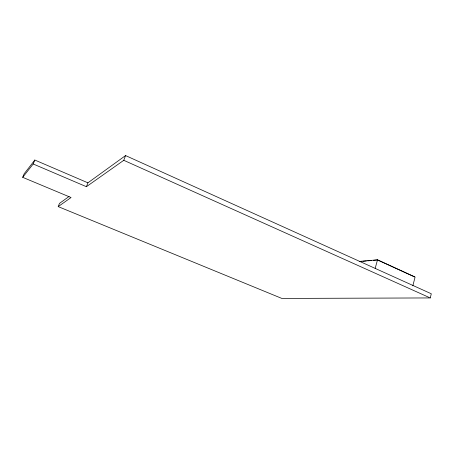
<?xml version="1.0" encoding="UTF-8"?>
<svg xmlns="http://www.w3.org/2000/svg" width="454" height="454" viewBox="0 0 454 454"><rect width="100%" height="100%" fill="white"/><g stroke="black" fill="none" stroke-linecap="round" stroke-linejoin="round"><path stroke-width="0.68" d="M430.25 297.938L431.3 293.766L125.565 155.569L87.911 182.826L86.402 186.696L33.193 163.99L22.7 177.332L71.051 197.535L58.208 206.615L281.849 298.431L430.25 297.938L123.772 160.302L86.402 186.696M412.828 285.816L415.098 277.031L377.512 259.824L359.193 261.442M375.191 268.314L377.512 259.824M123.772 160.302L125.565 155.569M58.208 206.615L59.48 203.398L69.059 196.469M33.193 163.99L34.822 160.041L87.911 182.826M22.7 177.332L24.181 173.757L34.822 160.041M359.324 261.578L361.429 261.391M362.831 261.266L366.344 260.959M367.746 260.834L371.253 260.528M373.358 260.341L376.871 260.034M377.575 259.972L414.598 276.923"/></g></svg>
